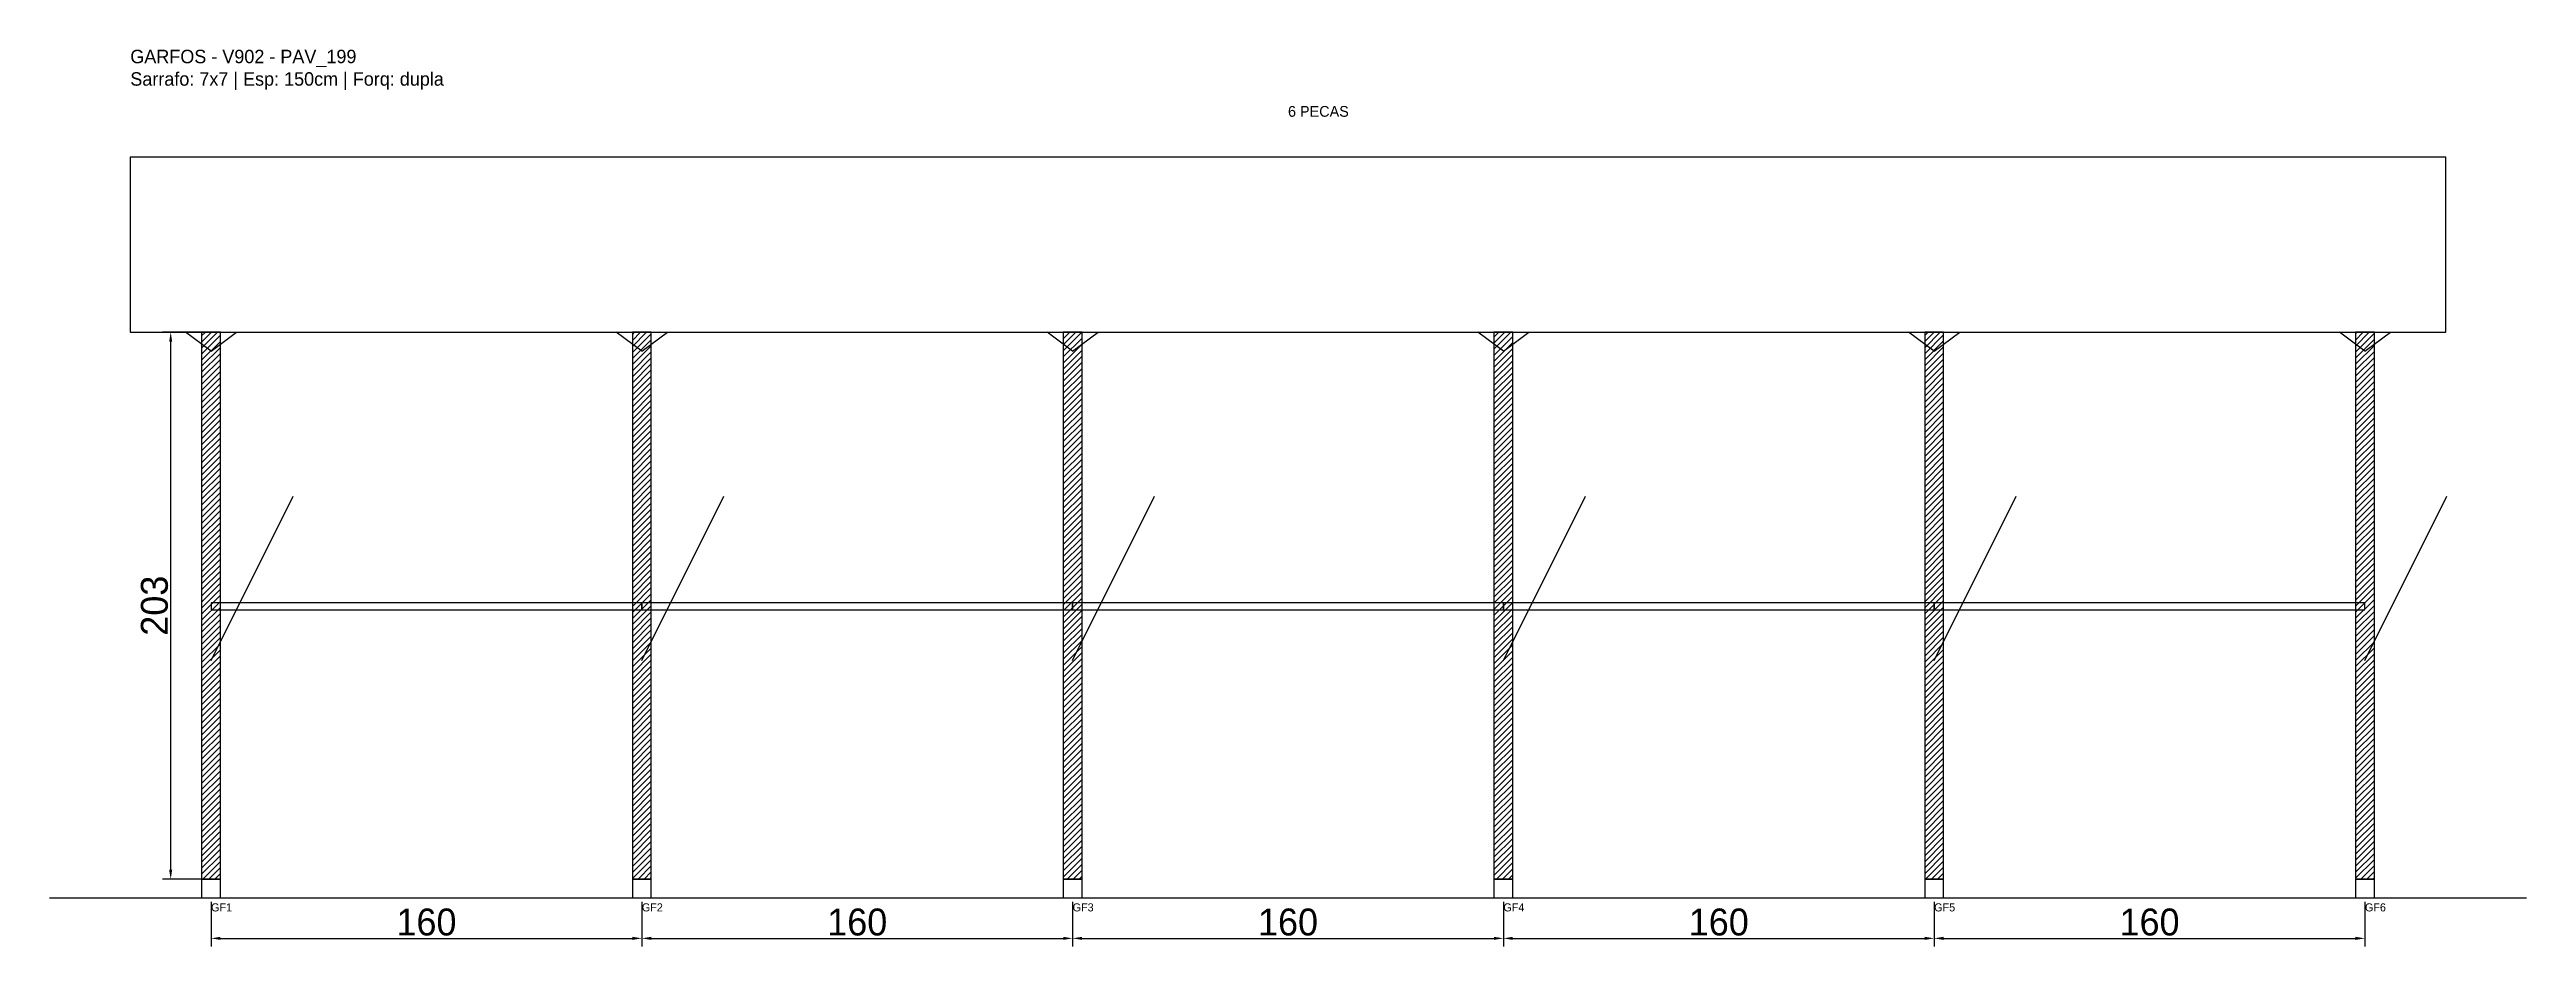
# Model space of a CAD drawing. Header units: metres. Extents: x -30 to 890, y -25 to 308.
import ezdxf

# ---------------------------------------------------------------- set-up
doc = ezdxf.new("R2010")
doc.units = ezdxf.units.M
for name, color, linetype in [('BARRA_ANCORAGEM', 1, 'Continuous'), ('COTA', 241, 'Continuous'), ('GARFOS OK', 3, 'Continuous'), ('NOME DA VIGA', 6, 'Continuous'), ('SARR_7x7', 40, 'Continuous'), ('TIRAS REESCORAMENTO', 252, 'Continuous'), ('VIGAS', 3, 'Continuous')]:
    doc.layers.add(name, color=color, linetype=linetype)
doc.dimstyles.new('EZ DXF', dxfattribs={"dimtxt": 10, "dimasz": 3.5, "dimexe": 3, "dimexo": 1.5, "dimgap": 1, "dimtad": 1, "dimdec": 1, "dimdsep": 46, "dimcen": 2.5, "dimazin": 3, "dimtfac": 1, "dimtmove": 0, "dimatfit": 3})

msp = doc.modelspace()

# ---------------------------------------------------------------- hatches: boundary and pattern name
at = {"layer": 'COTA'}
h = msp.add_hatch(dxfattribs=at)
h.set_pattern_fill('ANSI31', scale=0.5)
h.paths.add_polyline_path([(26.5, 0), (33.5, 0), (33.5, 203), (26.5, 203)])
h = msp.add_hatch(dxfattribs=at)
h.set_pattern_fill('ANSI31', scale=0.5)
h.paths.add_polyline_path([(186.5, 0), (193.5, 0), (193.5, 203), (186.5, 203)])
h = msp.add_hatch(dxfattribs=at)
h.set_pattern_fill('ANSI31', scale=0.5)
h.paths.add_polyline_path([(346.5, 0), (353.5, 0), (353.5, 203), (346.5, 203)])
h = msp.add_hatch(dxfattribs=at)
h.set_pattern_fill('ANSI31', scale=0.5)
h.paths.add_polyline_path([(506.5, 0), (513.5, 0), (513.5, 203), (506.5, 203)])
h = msp.add_hatch(dxfattribs=at)
h.set_pattern_fill('ANSI31', scale=0.5)
h.paths.add_polyline_path([(666.5, 0), (673.5, 0), (673.5, 203), (666.5, 203)])
h = msp.add_hatch(dxfattribs=at)
h.set_pattern_fill('ANSI31', scale=0.5)
h.paths.add_polyline_path([(826.5, 0), (833.5, 0), (833.5, 203), (826.5, 203)])

# ---------------------------------------------------------------- linework, layer by layer
at = {"layer": 'BARRA_ANCORAGEM'}
for p, q in [((30, 81.2), (60.45, 142.1)), ((190, 81.2), (220.45, 142.1)), ((350, 81.2), (380.45, 142.1)), ((510, 81.2), (540.45, 142.1)), ((670, 81.2), (700.45, 142.1)), ((830, 81.2), (860.45, 142.1))]:
    msp.add_line(p, q, dxfattribs=at)
at = {"layer": 'GARFOS OK'}
for p, q in [((30, 196), (20.5, 203)), ((20.5, 203), (39.5, 203)), ((30, 196), (39.5, 203)), ((190, 196), (180.5, 203)), ((180.5, 203), (199.5, 203)), ((190, 196), (199.5, 203)), ((350, 196), (340.5, 203)), ((340.5, 203), (359.5, 203)), ((350, 196), (359.5, 203)), ((510, 196), (500.5, 203)), ((500.5, 203), (519.5, 203)), ((510, 196), (519.5, 203)), ((670, 196), (660.5, 203)), ((660.5, 203), (679.5, 203)), ((670, 196), (679.5, 203)), ((830, 196), (820.5, 203)), ((820.5, 203), (839.5, 203)), ((830, 196), (839.5, 203))]:
    msp.add_line(p, q, dxfattribs=at)
at = {"layer": 'GARFOS OK', "linetype": 'CONTINUOUS'}
msp.add_line((-30, -7), (890, -7), dxfattribs=at)
at = {"layer": 'GARFOS OK'}
for points in [[(26.5, 0), (33.5, 0), (33.5, 203), (26.5, 203), (26.5, 0)], [(186.5, 0), (193.5, 0), (193.5, 203), (186.5, 203), (186.5, 0)], [(346.5, 0), (353.5, 0), (353.5, 203), (346.5, 203), (346.5, 0)], [(506.5, 0), (513.5, 0), (513.5, 203), (506.5, 203), (506.5, 0)], [(666.5, 0), (673.5, 0), (673.5, 203), (666.5, 203), (666.5, 0)], [(826.5, 0), (833.5, 0), (833.5, 203), (826.5, 203), (826.5, 0)]]:
    msp.add_lwpolyline(points, dxfattribs=at)
at = {"layer": 'SARR_7x7'}
for points in [[(26.5, -7), (33.5, -7), (33.5, 0), (26.5, 0), (26.5, -7)], [(186.5, -7), (193.5, -7), (193.5, 0), (186.5, 0), (186.5, -7)], [(346.5, -7), (353.5, -7), (353.5, 0), (346.5, 0), (346.5, -7)], [(506.5, -7), (513.5, -7), (513.5, 0), (506.5, 0), (506.5, -7)], [(666.5, -7), (673.5, -7), (673.5, 0), (666.5, 0), (666.5, -7)], [(826.5, -7), (833.5, -7), (833.5, 0), (826.5, 0), (826.5, -7)]]:
    msp.add_lwpolyline(points, dxfattribs=at)
at = {"layer": 'TIRAS REESCORAMENTO'}
for points in [[(30, 100), (190, 100), (190, 102.5), (30, 102.5), (30, 100)], [(190, 100), (350, 100), (350, 102.5), (190, 102.5), (190, 100)], [(350, 100), (510, 100), (510, 102.5), (350, 102.5), (350, 100)], [(510, 100), (670, 100), (670, 102.5), (510, 102.5), (510, 100)], [(670, 100), (830, 100), (830, 102.5), (670, 102.5), (670, 100)]]:
    msp.add_lwpolyline(points, dxfattribs=at)
at = {"layer": 'VIGAS'}
msp.add_lwpolyline([(0, 203), (860, 203), (860, 268), (0, 268), (0, 203)], dxfattribs=at)

# ---------------------------------------------------------------- texts
at = {"layer": 'NOME DA VIGA'}
for s, height, p in [('6 PECAS', 4, (430, 283)), ('GF1', 3, (30, -12)), ('GF2', 3, (190, -12)), ('GF3', 3, (350, -12)), ('GF4', 3, (510, -12)), ('GF5', 3, (670, -12)), ('GF6', 3, (830, -12))]:
    msp.add_text(s, height=height, dxfattribs=at).set_placement(p)
at = {"layer": 'NOME DA VIGA', "insert": (0, 293), "char_height": 5, "attachment_point": 7}
msp.add_mtext('GARFOS - V902 - PAV_199\\PSarrafo: 7x7 | Esp: 150cm | Forq: dupla', dxfattribs=at)

# ---------------------------------------------------------------- dimensions: what is measured, and where the dimension line sits
at = {"layer": 'COTA'}
msp.add_linear_dim(base=(15, 0), p1=(30, 0), p2=(30, 203), angle=90, dimstyle='EZ DXF', dxfattribs=at).render()
for base, p1, p2 in [((30, -22), (30, -7), (190, -7)), ((190, -22), (190, -7), (350, -7)), ((350, -22), (350, -7), (510, -7)), ((510, -22), (510, -7), (670, -7)), ((670, -22), (670, -7), (830, -7))]:
    msp.add_linear_dim(base=base, p1=p1, p2=p2, dimstyle='EZ DXF', dxfattribs=at).render()

doc.saveas('drawing.dxf')
